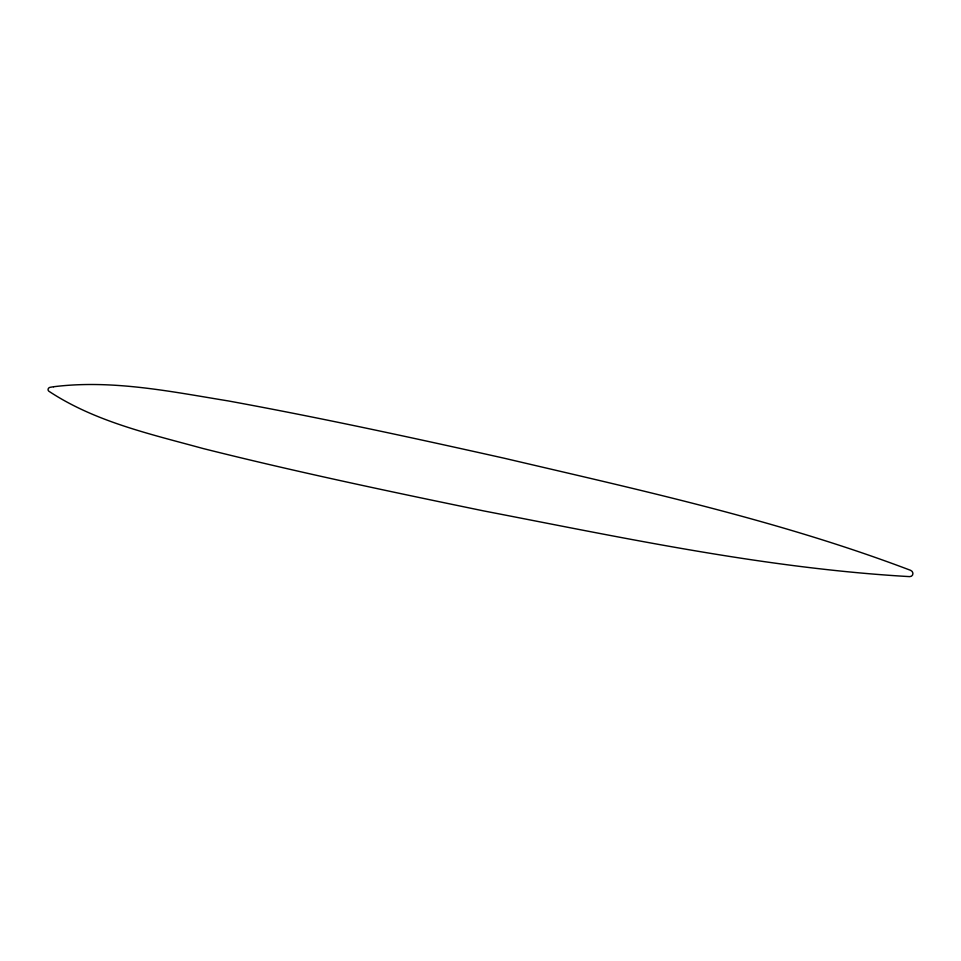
<?xml version="1.0" encoding="UTF-8"?>
<svg xmlns="http://www.w3.org/2000/svg" width="961" height="961" viewBox="0 0 961 961"><rect width="100%" height="100%" fill="white"/><g stroke="black" fill="none" stroke-linecap="round" stroke-linejoin="round"><path stroke-width="1.44" d="M53.612 386.742L50.044 387.319A2.27 2.09 -37.3 0 0 48.867 391.223C95.079 421.783 150.192 434 202.891 448.475C296.012 471.851 389.998 491.588 484.008 510.976C624.902 538.148 766.073 568.407 909.671 576.624A3.4 3.183 34.3 0 0 910.692 570.366C779.155 520.43 641.215 490.398 504.537 458.301C412.725 437.784 320.746 417.831 228.189 400.917C170.65 391.535 112.089 379.439 53.612 386.742"/></g></svg>
